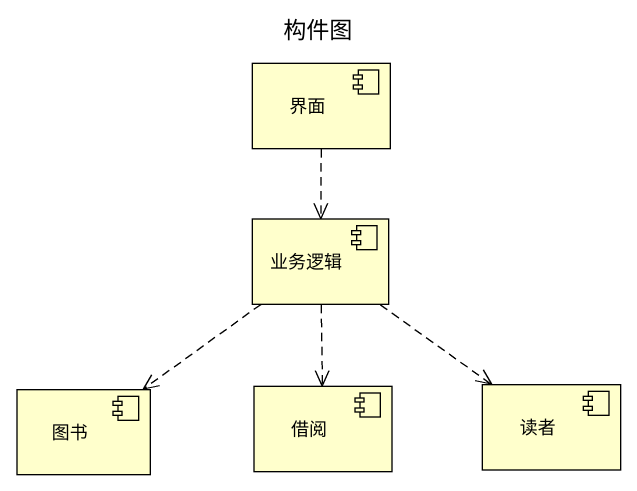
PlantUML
@startuml
title 构件图
component 界面
component 业务逻辑
component 图书
component 借阅
component 读者
界面 ..> 业务逻辑
业务逻辑 ..> 图书
业务逻辑 ..> 借阅
业务逻辑 ..> 读者
@enduml
